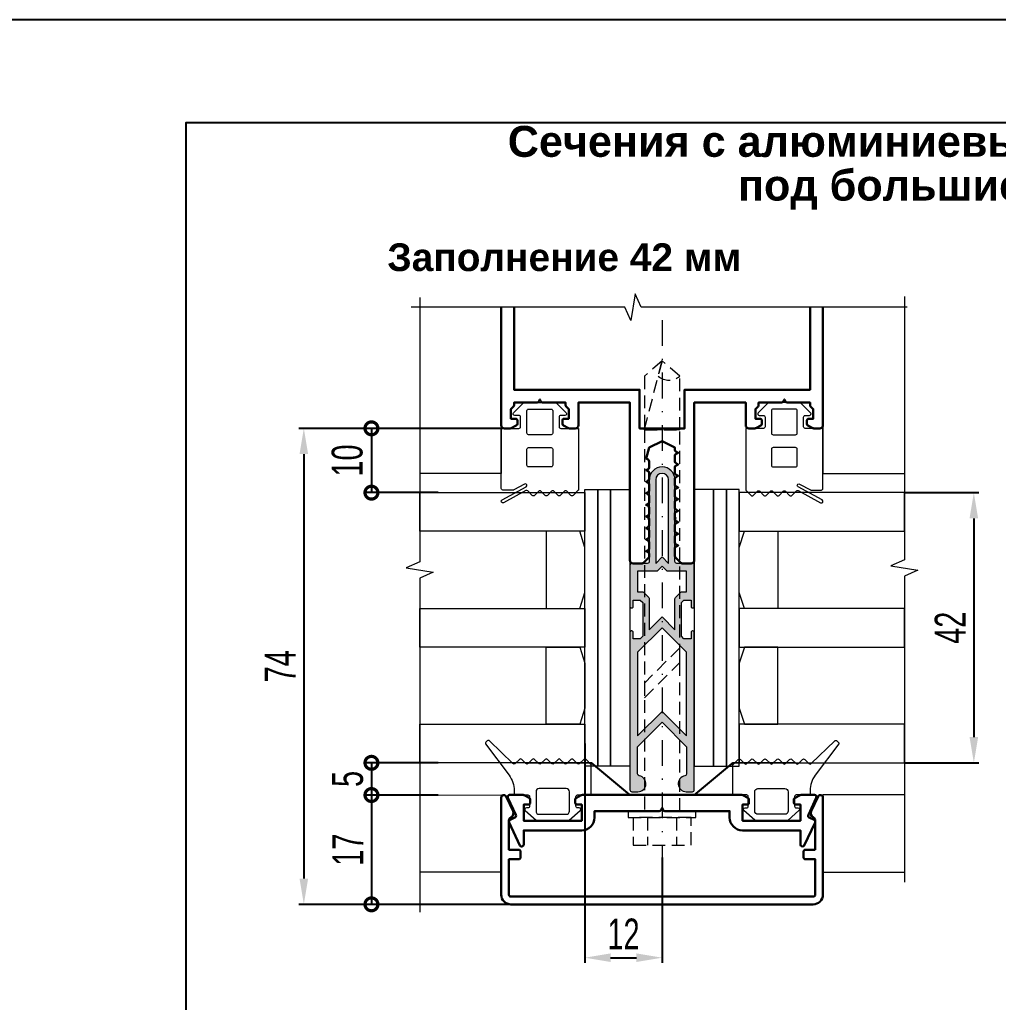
# Model space of a CAD drawing. Extents: x -37 to 8820, y -336 to 478.
# Drawn here: x 2103.8 to 2198.9, y 201.5 to 297 of the extents above; entities that cross this region are included whole.
import ezdxf

# ---------------------------------------------------------------- set-up
doc = ezdxf.new("R2010")
doc.units = 0
doc.header["$LTSCALE"] = 5
doc.linetypes.add('DASHDOT', pattern=[1, 0.5, -0.25, 0, -0.25])
doc.linetypes.add('HIDDEN', pattern=[0.375, 0.25, -0.125])
doc.layers.get('0').update_dxf_attribs({"linetype": 'CONTINUOUS', "lineweight": 30})
doc.layers.get('DEFPOINTS').update_dxf_attribs({"linetype": 'CONTINUOUS'})
for name, color, linetype, lineweight in [('1', 6, 'DASHDOT', 13), ('2', 3, 'HIDDEN', 13), ('Dimentions', 5, 'CONTINUOUS', 15), ('Glass', 5, 'CONTINUOUS', 20), ('Герлен', 7, 'CONTINUOUS', 60), ('Зигзаг', 1, 'CONTINUOUS', 15), ('Конструкции', 252, 'CONTINUOUS', 20), ('Подкладки', 1, 'CONTINUOUS', 20), ('Текстовый', 7, 'CONTINUOUS', 9), ('Уплотнители', 1, 'CONTINUOUS', 20), ('Штриховка', 1, 'CONTINUOUS', 5)]:
    doc.layers.add(name, color=color, linetype=linetype, lineweight=lineweight)
doc.layers.add('Скрытые', color=14, linetype='CONTINUOUS', plot=False)
doc.styles.add('3', font='RUSS.SHX', dxfattribs={"width": 0.7, "height": 3})
doc.styles.add('Каталожный', font='arial.ttf', dxfattribs={"height": 2.5})
doc.dimstyles.new('MX1_6', dxfattribs={"dimtxt": 3, "dimasz": 2.5, "dimexe": 0.5, "dimexo": 0, "dimgap": 0.8, "dimtad": 1, "dimlfac": 1.6, "dimdsep": 46, "dimtxsty": '3', "dimcen": 0, "dimclrd": 256, "dimclre": 256, "dimclrt": 256, "dimaunit": 1, "dimadec": 0, "dimazin": 0, "dimtfac": 1, "dimtmove": 0, "dimatfit": 1, "dimfxl": 1, "dimtvp": 1, "dimtolj": 1, "dimtzin": 0, "dimarcsym": 0})

# ---------------------------------------------------------------- blocks, each defined once
blk = doc.blocks.new('45313-2')
blk.add_lwpolyline([(-12.43, 0, -0.116434), (-12.56, 0.03), (-13.33, 0.42, -0.284079), (-13.5, 0.69), (-13.5, 1.2, -0.414214), (-13.2, 1.5), (-12.5, 1.5), (-12.5, 4), (-21.5, 4), (-21.5, 1.5), (-20.8, 1.5, -0.414214), (-20.5, 1.2), (-20.5, 0.69, -0.284079), (-20.67, 0.42), (-21.44, 0.03, -0.116434), (-21.57, 0), (-23.7, 0, -0.548619), (-23.97, 0.43), (-22.73, 3.1, 0.414214), (-22.87, 3.5), (-23.63, 3.85, -0.414214), (-23.77, 4.25), (-22.1, 7.83, -0.291473), (-21.83, 8), (-21.8, 8, -0.414214), (-21.5, 7.7), (-21.5, 5.5), (-12.5, 5.5, -0.414214), (-10.5, 3.5), (-10.5, 2.5), (-0.44, 2.5, -0.284079), (-0.17, 2.33), (0, 2), (0.17, 2.33, -0.284079), (0.44, 2.5), (10.5, 2.5), (10.5, 3.5, -0.414214), (12.5, 5.5), (21.5, 5.5), (21.5, 7.7, -0.414214), (21.8, 8), (21.83, 8, -0.291473), (22.1, 7.83), (23.77, 4.25, -0.414214), (23.63, 3.85), (22.87, 3.5, 0.414214), (22.73, 3.1), (23.97, 0.43, -0.548619), (23.7, 0), (21.57, 0, -0.116434), (21.44, 0.03), (20.67, 0.42, -0.284079), (20.5, 0.69), (20.5, 1.2, -0.414214), (20.8, 1.5), (21.5, 1.5), (21.5, 4), (12.5, 4), (12.5, 1.5), (13.2, 1.5, -0.414214), (13.5, 1.2), (13.5, 0.69, -0.284079), (13.33, 0.42), (12.56, 0.03, -0.116434), (12.43, 0)], format="xyb", close=True)
blk = doc.blocks.new('*D889')
at = {"layer": 'DEFPOINTS', "color": 0, "linetype": 'Continuous', "transparency": 16777216}
for p in [(2189.77, 251.042), (2189.77, 224.792), (2196.51, 224.792)]:
    blk.add_point(p, dxfattribs=at)
at = {"layer": 'Dimentions', "linetype": 'Continuous', "lineweight": -2, "transparency": 16777216}
for p, q in [((2189.77, 251.042), (2197.01, 251.042)), ((2196.51, 248.542), (2196.51, 227.292)), ((2189.77, 224.792), (2197.01, 224.792))]:
    blk.add_line(p, q, dxfattribs=at)
at = {"layer": 'Dimentions', "linetype": 'Continuous', "transparency": 16777216}
for points in [[(2196.093, 248.542), (2196.926, 248.542), (2196.51, 251.042)], [(2196.093, 227.292), (2196.926, 227.292), (2196.51, 224.792)]]:
    blk.add_solid(points, dxfattribs=at)
at = {"layer": 'Dimentions', "linetype": 'Continuous', "transparency": 16777216, "insert": (2194.21, 237.917), "char_height": 3, "attachment_point": 5, "rotation": 90, "style": '3'}
blk.add_mtext('\\A1;42', dxfattribs=at)
blk = doc.blocks.new('_DotSmall')
at = {"color": 0, "linetype": 'ByBlock', "const_width": 0.5}
blk.add_lwpolyline([(-0.0625, 0, 1), (0.0625, 0, 1)], format="xyb", close=True, dxfattribs=at)
blk = doc.blocks.new('*D890')
at = {"layer": 'DEFPOINTS', "color": 0, "linetype": 'Continuous', "transparency": 16777216}
for p in [(2144.473, 224.792), (2137.989, 221.664), (2144.473, 221.664)]:
    blk.add_point(p, dxfattribs=at)
at = {"layer": 'Dimentions', "linetype": 'Continuous', "lineweight": -2, "transparency": 16777216}
for p, q in [((2144.473, 224.792), (2137.489, 224.792)), ((2137.989, 224.792), (2137.989, 221.664)), ((2144.473, 221.664), (2137.489, 221.664))]:
    blk.add_line(p, q, dxfattribs=at)
at = {"layer": 'Dimentions', "linetype": 'Continuous', "lineweight": -2, "transparency": 16777216, "xscale": 2.5, "yscale": 2.5, "zscale": 2.5}
for p, rotation in [((2137.989, 224.792), 90), ((2137.989, 221.664), 270)]:
    blk.add_blockref('_DotSmall', p, dxfattribs=dict(at, rotation=rotation))
at = {"layer": 'Dimentions', "linetype": 'Continuous', "transparency": 16777216, "insert": (2135.689, 223.228), "char_height": 3, "attachment_point": 5, "rotation": 90, "style": '3'}
blk.add_mtext('\\A1;5', dxfattribs=at)
blk = doc.blocks.new('*D891')
at = {"layer": 'DEFPOINTS', "color": 0, "linetype": 'Continuous', "transparency": 16777216}
for p in [(2144.473, 221.664), (2137.989, 211.042), (2152.475, 211.042)]:
    blk.add_point(p, dxfattribs=at)
at = {"layer": 'Dimentions', "linetype": 'Continuous', "lineweight": -2, "transparency": 16777216}
for p, q in [((2144.473, 221.664), (2137.489, 221.664)), ((2137.989, 221.664), (2137.989, 211.042)), ((2152.475, 211.042), (2137.489, 211.042))]:
    blk.add_line(p, q, dxfattribs=at)
at = {"layer": 'Dimentions', "linetype": 'Continuous', "lineweight": -2, "transparency": 16777216, "xscale": 2.5, "yscale": 2.5, "zscale": 2.5}
for p, rotation in [((2137.989, 221.664), 90), ((2137.989, 211.042), 270)]:
    blk.add_blockref('_DotSmall', p, dxfattribs=dict(at, rotation=rotation))
at = {"layer": 'Dimentions', "linetype": 'Continuous', "transparency": 16777216, "insert": (2135.689, 216.353), "char_height": 3, "attachment_point": 5, "rotation": 90, "style": '3'}
blk.add_mtext('\\A1;17', dxfattribs=at)
blk = doc.blocks.new('*D892')
at = {"layer": 'DEFPOINTS', "color": 0, "linetype": 'Continuous', "transparency": 16777216}
for p in [(2142.68, 257.292), (2137.989, 251.042), (2144.473, 251.042)]:
    blk.add_point(p, dxfattribs=at)
at = {"layer": 'Dimentions', "linetype": 'Continuous', "lineweight": -2, "transparency": 16777216}
for p, q in [((2142.68, 257.292), (2137.489, 257.292)), ((2137.989, 257.292), (2137.989, 251.042)), ((2144.473, 251.042), (2137.489, 251.042))]:
    blk.add_line(p, q, dxfattribs=at)
at = {"layer": 'Dimentions', "linetype": 'Continuous', "lineweight": -2, "transparency": 16777216, "xscale": 2.5, "yscale": 2.5, "zscale": 2.5}
for p, rotation in [((2137.989, 257.292), 90), ((2137.989, 251.042), 270)]:
    blk.add_blockref('_DotSmall', p, dxfattribs=dict(at, rotation=rotation))
at = {"layer": 'Dimentions', "linetype": 'Continuous', "transparency": 16777216, "insert": (2135.646, 254.167), "char_height": 3, "attachment_point": 5, "rotation": 90, "style": '3'}
blk.add_mtext('\\A1;10', dxfattribs=at)
blk = doc.blocks.new('*D893')
at = {"layer": 'DEFPOINTS', "color": 0, "linetype": 'Continuous', "transparency": 16777216}
for p in [(2151.203, 257.292), (2131.419, 211.042), (2144.353, 211.042)]:
    blk.add_point(p, dxfattribs=at)
at = {"layer": 'Dimentions', "linetype": 'Continuous', "lineweight": -2, "transparency": 16777216}
for p, q in [((2151.203, 257.292), (2130.919, 257.292)), ((2131.419, 254.792), (2131.419, 213.542)), ((2144.353, 211.042), (2130.919, 211.042))]:
    blk.add_line(p, q, dxfattribs=at)
at = {"layer": 'Dimentions', "linetype": 'Continuous', "transparency": 16777216}
for points in [[(2131.002, 254.792), (2131.835, 254.792), (2131.419, 257.292)], [(2131.002, 213.542), (2131.835, 213.542), (2131.419, 211.042)]]:
    blk.add_solid(points, dxfattribs=at)
at = {"layer": 'Dimentions', "linetype": 'Continuous', "transparency": 16777216, "insert": (2129.119, 234.167), "char_height": 3, "attachment_point": 5, "rotation": 90, "style": '3'}
blk.add_mtext('\\A1;74', dxfattribs=at)
blk = doc.blocks.new('*D858')
at = {"layer": 'DEFPOINTS', "color": 0, "linetype": 'Continuous', "transparency": 16777216}
for p in [(2158.725, 226.667), (2166.225, 215.591), (2166.225, 205.86)]:
    blk.add_point(p, dxfattribs=at)
at = {"layer": 'Dimentions', "linetype": 'Continuous', "lineweight": -2, "transparency": 16777216}
for p, q in [((2158.725, 226.667), (2158.725, 205.36)), ((2166.225, 215.591), (2166.225, 205.36)), ((2161.225, 205.86), (2163.725, 205.86))]:
    blk.add_line(p, q, dxfattribs=at)
at = {"layer": 'Dimentions', "linetype": 'Continuous', "transparency": 16777216}
for points in [[(2161.225, 206.277), (2161.225, 205.444), (2158.725, 205.86)], [(2163.725, 206.277), (2163.725, 205.444), (2166.225, 205.86)]]:
    blk.add_solid(points, dxfattribs=at)
at = {"layer": 'Dimentions', "linetype": 'Continuous', "transparency": 16777216, "insert": (2162.475, 208.16), "char_height": 3, "attachment_point": 5, "style": '3'}
blk.add_mtext('\\A1;12', dxfattribs=at)

msp = doc.modelspace()

# ---------------------------------------------------------------- hatches: boundary and pattern name
at = {"layer": 'Штриховка'}
h = msp.add_hatch(color=256, dxfattribs=at)
edge = h.paths.add_edge_path(flags=16)
edge.add_line((2166.2248, 244.7918), (2166.8498, 244.1668))
edge.add_line((2166.8498, 244.1668), (2166.8498, 252.2918))
edge.add_arc((2166.2248, 252.2918), 0.625, 0, 180)
edge.add_line((2165.5998, 252.2918), (2165.5998, 244.1668))
edge.add_line((2165.5998, 244.1668), (2166.2248, 244.7918))
edge = h.paths.add_edge_path(flags=16)
edge.add_line((2163.8498, 243.4168), (2163.8498, 241.4168))
edge.add_line((2163.8498, 241.4168), (2164.274, 241.4168))
edge.add_arc((2164.274, 241.2293), 0.1875, 45, 90, ccw=False)
edge.add_line((2164.4066, 241.3619), (2164.9199, 240.8485))
edge.add_arc((2164.7873, 240.7159), 0.1875, 0, 45, ccw=False)
edge.add_line((2164.9748, 240.7159), (2164.9748, 237.7256))
edge.add_line((2164.9748, 237.7256), (2166.2248, 238.9756))
edge.add_line((2166.2248, 238.9756), (2167.4748, 237.7256))
edge.add_line((2167.4748, 237.7256), (2167.4748, 240.7159))
edge.add_arc((2167.6623, 240.7159), 0.1875, 135, 180, ccw=False)
edge.add_line((2167.5297, 240.8485), (2168.0431, 241.3619))
edge.add_arc((2168.1757, 241.2293), 0.1875, 90, 135, ccw=False)
edge.add_line((2168.1757, 241.4168), (2168.5998, 241.4168))
edge.add_line((2168.5998, 241.4168), (2168.5998, 243.4168))
edge.add_line((2168.5998, 243.4168), (2166.7159, 243.4168))
edge.add_line((2166.7159, 243.4168), (2166.2248, 243.9079))
edge.add_line((2166.2248, 243.9079), (2165.7337, 243.4168))
edge.add_line((2165.7337, 243.4168), (2163.8498, 243.4168))
edge = h.paths.add_edge_path()
edge.add_arc((2163.2248, 239.9793), 0.125, 180, 270)
edge.add_line((2163.2248, 239.8543), (2163.2873, 239.8543))
edge.add_arc((2163.2873, 239.9793), 0.125, 270, 360)
edge.add_line((2163.4123, 239.9793), (2163.4123, 240.6043))
edge.add_line((2163.4123, 240.6043), (2164.1035, 240.6043))
edge.add_line((2164.1035, 240.6043), (2164.3498, 240.358))
edge.add_line((2164.3498, 240.358), (2164.3498, 237.1006))
edge.add_line((2164.3498, 237.1006), (2164.1035, 236.8543))
edge.add_line((2164.1035, 236.8543), (2163.4123, 236.8543))
edge.add_line((2163.4123, 236.8543), (2163.4123, 237.4793))
edge.add_arc((2163.2873, 237.4793), 0.125, 0, 90)
edge.add_line((2163.2873, 237.6043), (2163.2248, 237.6043))
edge.add_arc((2163.2248, 237.4793), 0.125, 90, 180)
edge.add_line((2163.0998, 237.4793), (2163.0998, 222.1668))
edge.add_arc((2163.2873, 222.1668), 0.1875, 180, 270)
edge.add_line((2163.2873, 221.9793), (2163.8811, 221.9793))
edge.add_arc((2163.8811, 222.7605), 0.7812, 270, 440.718201)
edge.add_arc((2164.0373, 223.7166), 0.1875, 180, 260.718201, ccw=False)
edge.add_line((2163.8498, 223.7166), (2163.8498, 226.3543))
edge.add_line((2163.8498, 226.3543), (2166.2248, 228.7293))
edge.add_line((2166.2248, 228.7293), (2168.5998, 226.3543))
edge.add_line((2168.5998, 226.3543), (2168.5998, 223.7166))
edge.add_arc((2168.4123, 223.7166), 0.1875, 279.281799, 360, ccw=False)
edge.add_arc((2168.5686, 222.7605), 0.7812, 99.281799, 270)
edge.add_line((2168.5686, 221.9793), (2169.1623, 221.9793))
edge.add_arc((2169.1623, 222.1668), 0.1875, 270, 360)
edge.add_line((2169.3498, 222.1668), (2169.3498, 237.4793))
edge.add_arc((2169.2248, 237.4793), 0.125, 0, 90)
edge.add_line((2169.2248, 237.6043), (2169.1623, 237.6043))
edge.add_arc((2169.1623, 237.4793), 0.125, 90, 180)
edge.add_line((2169.0373, 237.4793), (2169.0373, 236.8543))
edge.add_line((2169.0373, 236.8543), (2168.3462, 236.8543))
edge.add_line((2168.3462, 236.8543), (2168.0998, 237.1006))
edge.add_line((2168.0998, 237.1006), (2168.0998, 240.358))
edge.add_line((2168.0998, 240.358), (2168.3462, 240.6043))
edge.add_line((2168.3462, 240.6043), (2169.0373, 240.6043))
edge.add_line((2169.0373, 240.6043), (2169.0373, 239.9793))
edge.add_arc((2169.1623, 239.9793), 0.125, 180, 270)
edge.add_line((2169.1623, 239.8543), (2169.2248, 239.8543))
edge.add_arc((2169.2248, 239.9793), 0.125, 270, 360)
edge.add_line((2169.3498, 239.9793), (2169.3498, 243.9793))
edge.add_arc((2169.1623, 243.9793), 0.1875, 0, 90)
edge.add_line((2169.1623, 244.1668), (2167.6623, 244.1668))
edge.add_arc((2167.6623, 244.3543), 0.1875, 180, 270, ccw=False)
edge.add_line((2167.4748, 244.3543), (2167.4748, 248.4168))
edge.add_arc((2167.4748, 248.5418), 0.125, 270, 450)
edge.add_line((2167.4748, 248.6668), (2167.4748, 252.2918))
edge.add_arc((2166.2248, 252.2918), 1.25, 0, 180)
edge.add_line((2164.9748, 252.2918), (2164.9748, 248.6668))
edge.add_arc((2164.9748, 248.5418), 0.125, 90, 270)
edge.add_line((2164.9748, 248.4168), (2164.9748, 244.3543))
edge.add_arc((2164.7873, 244.3543), 0.1875, -90, 0, ccw=False)
edge.add_line((2164.7873, 244.1668), (2163.2873, 244.1668))
edge.add_arc((2163.2873, 243.9793), 0.1875, 90, 180)
edge.add_line((2163.0998, 243.9793), (2163.0998, 239.9793))
h.paths.add_polyline_path([(2163.8498, 227.4149), (2166.2248, 229.7899), (2168.5998, 227.4149), (2168.5998, 235.5399), (2166.2248, 237.9149), (2163.8498, 235.5399)], flags=16)

# ---------------------------------------------------------------- linework, layer by layer
msp.add_lwpolyline([(2150.5998, 269.0556), (2150.5998, 257.6043, 0.4142136), (2150.9123, 257.2918), (2151.4931, 257.2918, 0.1164338), (2151.5769, 257.3116), (2152.0587, 257.5525, 0.284079), (2152.1623, 257.7202), (2152.1623, 258.0418, 0.4142136), (2151.9748, 258.2293), (2151.5373, 258.2293), (2151.5373, 259.1668), (2151.7949, 259.4244, 0.1989124), (2151.8498, 259.5569), (2151.8498, 259.7918), (2154.0777, 259.7918, 0.284079), (2154.2454, 259.8954), (2154.3498, 260.1043), (2154.4543, 259.8954, 0.284079), (2154.622, 259.7918), (2156.8498, 259.7918), (2156.8498, 259.5569, 0.1989124), (2156.9047, 259.4244), (2157.1623, 259.1668), (2157.1623, 258.2293), (2156.7248, 258.2293, 0.4142136), (2156.5373, 258.0418), (2156.5373, 257.7202, 0.284079), (2156.641, 257.5525), (2157.1227, 257.3116, 0.1164338), (2157.2066, 257.2918), (2157.7873, 257.2918, 0.4142136), (2158.0998, 257.6043), (2158.0998, 259.7918), (2163.0998, 259.7918), (2163.0998, 244.4793, 0.4142136), (2163.4123, 244.1668), (2164.2722, 244.1668, 0.1989124), (2164.4047, 244.2217), (2164.9199, 244.7369, 0.1989124), (2164.9748, 244.8694), (2164.9748, 245.0821, 0.284079), (2164.8712, 245.2498), (2164.6623, 245.3543), (2164.8712, 245.4587, 0.284079), (2164.9748, 245.6264), (2164.9748, 246.2071, 0.284079), (2164.8712, 246.3748), (2164.6623, 246.4793), (2164.8712, 246.5837, 0.284079), (2164.9748, 246.7514), (2164.9748, 247.3321, 0.284079), (2164.8712, 247.4998), (2164.6623, 247.6043), (2164.8712, 247.7087, 0.284079), (2164.9748, 247.8764), (2164.9748, 248.4571, 0.284079), (2164.8712, 248.6248), (2164.6623, 248.7293), (2164.8712, 248.8337, 0.284079), (2164.9748, 249.0014), (2164.9748, 249.5821, 0.284079), (2164.8712, 249.7498), (2164.6623, 249.8543), (2164.8712, 249.9587, 0.284079), (2164.9748, 250.1264), (2164.9748, 250.7071, 0.284079), (2164.8712, 250.8748), (2164.6623, 250.9793), (2164.8712, 251.0837, 0.284079), (2164.9748, 251.2514), (2164.9748, 251.8321, 0.284079), (2164.8712, 251.9998), (2164.6623, 252.1043), (2164.8712, 252.2087, 0.284079), (2164.9748, 252.3764), (2164.9748, 252.9571, 0.284079), (2164.8712, 253.1248), (2164.6623, 253.2293), (2164.8712, 253.3337, 0.284079), (2164.9748, 253.5014), (2164.9748, 254.0821, 0.284079), (2164.8712, 254.2498), (2164.6623, 254.3543), (2164.9748, 255.4168), (2166.2248, 256.0418), (2167.4748, 255.4168), (2167.4748, 255.1889, 0.284079), (2167.5785, 255.0212), (2167.7873, 254.9168), (2167.5785, 254.8123, 0.284079), (2167.4748, 254.6446), (2167.4748, 254.0639, 0.284079), (2167.5785, 253.8962), (2167.7873, 253.7918), (2167.5785, 253.6873, 0.284079), (2167.4748, 253.5196), (2167.4748, 252.9389, 0.284079), (2167.5785, 252.7712), (2167.7873, 252.6668), (2167.5785, 252.5623, 0.284079), (2167.4748, 252.3946), (2167.4748, 251.8139, 0.284079), (2167.5785, 251.6462), (2167.7873, 251.5418), (2167.5785, 251.4373, 0.284079), (2167.4748, 251.2696), (2167.4748, 250.6889, 0.284079), (2167.5785, 250.5212), (2167.7873, 250.4168), (2167.5785, 250.3123, 0.284079), (2167.4748, 250.1446), (2167.4748, 249.5639, 0.284079), (2167.5785, 249.3962), (2167.7873, 249.2918), (2167.5785, 249.1873, 0.284079), (2167.4748, 249.0196), (2167.4748, 248.4389, 0.284079), (2167.5785, 248.2712), (2167.7873, 248.1668), (2167.5785, 248.0623, 0.284079), (2167.4748, 247.8946), (2167.4748, 247.3139, 0.284079), (2167.5785, 247.1462), (2167.7873, 247.0418), (2167.5785, 246.9373, 0.284079), (2167.4748, 246.7696), (2167.4748, 246.1889, 0.284079), (2167.5785, 246.0212), (2167.7873, 245.9168), (2167.5785, 245.8123, 0.284079), (2167.4748, 245.6446), (2167.4748, 244.8694, 0.1989124), (2167.5297, 244.7369), (2168.0449, 244.2217, 0.1989124), (2168.1775, 244.1668), (2169.0373, 244.1668, 0.4142136), (2169.3498, 244.4793), (2169.3498, 259.7918), (2174.3498, 259.7918), (2174.3498, 257.6043, 0.4142136), (2174.6623, 257.2918), (2175.2431, 257.2918, 0.1164338), (2175.3269, 257.3116), (2175.8087, 257.5525, 0.284079), (2175.9123, 257.7202), (2175.9123, 258.0418, 0.4142136), (2175.7248, 258.2293), (2175.2873, 258.2293), (2175.2873, 259.1668), (2175.5449, 259.4244, 0.1989124), (2175.5998, 259.5569), (2175.5998, 259.7918), (2177.8277, 259.7918, 0.284079), (2177.9954, 259.8954), (2178.0998, 260.1043), (2178.2043, 259.8954, 0.284079), (2178.372, 259.7918), (2180.5998, 259.7918), (2180.5998, 259.5569, 0.1989124), (2180.6547, 259.4244), (2180.9123, 259.1668), (2180.9123, 258.2293), (2180.4748, 258.2293, 0.4142136), (2180.2873, 258.0418), (2180.2873, 257.7202, 0.284079), (2180.391, 257.5525), (2180.8727, 257.3116, 0.1164338), (2180.9566, 257.2918), (2181.5373, 257.2918, 0.4142136), (2181.8498, 257.6043), (2181.8498, 269.0556)], format="xyb")
msp.add_lwpolyline([(2151.8498, 269.0556), (2151.8498, 261.0418), (2164.0373, 261.0418), (2164.0373, 257.2918), (2168.4123, 257.2918), (2168.4123, 261.0418), (2180.5998, 261.0418), (2180.5998, 269.0556)])
msp.add_lwpolyline([(2181.0998, 216.3543), (2181.0998, 219.1801, 0.2797393), (2180.8979, 219.5127, -0.4015594), (2180.7033, 220.0858), (2181.3733, 221.5224, -0.8025849), (2181.8498, 221.4168), (2181.8498, 211.9793, -0.4142136), (2180.9123, 211.0418), (2151.5373, 211.0418, -0.4142136), (2150.5998, 211.9793), (2150.5998, 221.4168, -0.8025849), (2151.0764, 221.5224), (2151.7463, 220.0858, -0.4015594), (2151.5518, 219.5127, 0.2797393), (2151.3498, 219.1801), (2151.3498, 216.3543), (2152.2873, 216.3543, -0.4142136), (2152.4748, 216.1668), (2152.4748, 215.6043, -0.4142136), (2152.2873, 215.4168), (2151.3498, 215.4168), (2151.3498, 211.9793, 0.4142136), (2151.5373, 211.7918), (2180.9123, 211.7918, 0.4142136), (2181.0998, 211.9793), (2181.0998, 215.4168), (2180.1623, 215.4168, -0.4142136), (2179.9748, 215.6043), (2179.9748, 216.1668, -0.4142136), (2180.1623, 216.3543)], format="xyb", close=True)
at = {"layer": '1'}
msp.add_line((2166.2248, 267.8056), (2166.2248, 211.0418), dxfattribs=at)
at = {"layer": '2'}
for p, q in [((2164.8186, 219.4793), (2164.8186, 216.7918)), ((2167.6311, 219.4793), (2167.6311, 216.7918))]:
    msp.add_line(p, q, dxfattribs=at)
msp.add_lwpolyline([(2167.9397, 257.1381), (2167.9397, 262.3631), (2166.2229, 263.856), (2164.5061, 262.3631), (2164.5061, 257.1381), (2167.9397, 257.1381)], dxfattribs=at)
msp.add_lwpolyline([(2164.5061, 257.1381), (2166.2229, 263.856), (2165.8414, 262.3631, 0.3633079), (2167.9397, 262.3631)], format="xyb", dxfattribs=at)
for points in [[(2167.9436, 220.1043), (2167.9397, 257.1381), (2166.2248, 257.1381), (2164.5061, 257.1381), (2164.5061, 220.1043)], [(2164.5061, 231.1117), (2167.9436, 234.5492), (2167.9436, 235.9815), (2164.5061, 232.544)], [(2169.5061, 219.4793), (2169.5061, 220.1043), (2162.9436, 220.1043), (2162.9436, 219.4793)], [(2169.0373, 219.4793), (2163.4123, 219.4793), (2163.4123, 216.7918), (2169.0373, 216.7918)]]:
    msp.add_lwpolyline(points, close=True, dxfattribs=at)
at = {"layer": 'Glass'}
for points in [[(2142.6797, 251.0418), (2158.7248, 251.0418), (2158.7248, 247.2918), (2142.6797, 247.2918)], [(2189.7699, 251.0418), (2173.7248, 251.0418), (2173.7248, 247.2918), (2189.7699, 247.2918)], [(2158.2224, 247.2918), (2154.9748, 247.2918), (2154.9748, 239.7918), (2158.2224, 239.7918), (2158.7248, 241.3543), (2158.7248, 245.7293)], [(2174.2272, 247.2918), (2177.4748, 247.2918), (2177.4748, 239.7918), (2174.2272, 239.7918), (2173.7248, 241.3543), (2173.7248, 245.7293)], [(2142.6797, 239.7918), (2158.7248, 239.7918), (2158.7248, 236.0418), (2142.6797, 236.0418)], [(2189.7699, 239.7918), (2173.7248, 239.7918), (2173.7248, 236.0418), (2189.7699, 236.0418)], [(2158.2224, 228.5418), (2154.9748, 228.5418), (2154.9748, 236.0418), (2158.2224, 236.0418), (2158.7248, 234.4793), (2158.7248, 230.1043)], [(2174.2272, 228.5418), (2177.4748, 228.5418), (2177.4748, 236.0418), (2174.2272, 236.0418), (2173.7248, 234.4793), (2173.7248, 230.1043)], [(2142.6797, 228.5418), (2158.7248, 228.5418), (2158.7248, 224.7918), (2142.6797, 224.7918)], [(2189.7699, 228.5418), (2173.7248, 228.5418), (2173.7248, 224.7918), (2189.7699, 224.7918)]]:
    msp.add_lwpolyline(points, close=True, dxfattribs=at)
at = {"layer": 'Герлен', "ltscale": 2, "const_width": 0.1875}
msp.add_lwpolyline([(2179.1623, 224.7918), (2173.0998, 224.7918), (2169.3498, 221.6668), (2163.0998, 221.6668), (2159.3498, 224.7918), (2153.2873, 224.7918)], dxfattribs=at)
at = {"layer": 'Зигзаг'}
for points in [[(2190.0382, 269.0556), (2164.2004, 269.0556), (2163.6195, 270.3735), (2163.1839, 267.7608), (2162.6014, 269.0556), (2141.8458, 269.0556)], [(2142.6797, 270.0119), (2142.6797, 244.3203), (2141.3618, 243.7395), (2143.9745, 243.3038), (2142.6797, 242.7213), (2142.6797, 210.2925)], [(2189.7699, 270.1153), (2189.7699, 244.5274), (2188.452, 243.9465), (2191.0647, 243.5109), (2189.7699, 242.9284), (2189.7699, 213.2082)]]:
    msp.add_lwpolyline(points, dxfattribs=at)
at = {"layer": 'Конструкции'}
for points in [[(2150.5998, 269.0556), (2150.5998, 252.9168), (2142.6797, 252.9168)], [(2181.8498, 269.0556), (2181.8498, 252.9168), (2189.7699, 252.9168)], [(2142.6797, 221.663), (2150.5998, 221.6668), (2150.5998, 214.1668), (2142.6797, 214.163)], [(2189.7699, 221.6668), (2181.8498, 221.6668), (2181.8498, 214.1668), (2189.7699, 214.1668)]]:
    msp.add_lwpolyline(points, dxfattribs=at)
at = {"layer": 'Подкладки'}
for points in [[(2158.7248, 251.3543), (2159.9748, 251.3543), (2159.9748, 224.4793), (2158.7248, 224.4793)], [(2159.9748, 251.3543), (2161.2248, 251.3543), (2161.2248, 224.4793), (2159.9748, 224.4793)], [(2161.2248, 251.3543), (2163.0998, 251.3543), (2163.0998, 224.4793), (2161.2248, 224.4793)], [(2171.2248, 251.3543), (2169.3498, 251.3543), (2169.3498, 224.4793), (2171.2248, 224.4793)], [(2172.4748, 251.3543), (2171.2248, 251.3543), (2171.2248, 224.4793), (2172.4748, 224.4793)], [(2173.7248, 251.3543), (2172.4748, 251.3543), (2172.4748, 224.4793), (2173.7248, 224.4793)]]:
    msp.add_lwpolyline(points, close=True, dxfattribs=at)
at = {"layer": 'Скрытые', "linetype": 'Continuous'}
for points in [[(2100, 297), (2310, 297), (2310, 0), (2100, 0)], [(2120, 10), (2120, 287), (2285, 287), (2285, 10)]]:
    msp.add_lwpolyline(points, close=True, dxfattribs=at)
at = {"layer": 'Уплотнители'}
for points in [[(2152.8691, 251.8776), (2151.824, 251.3107, -0.1249127), (2151.7495, 251.2918), (2150.7561, 251.2918, -0.4142136), (2150.5998, 251.448), (2150.5998, 257.2918), (2152.3186, 257.2918, 0.4142136), (2152.4748, 257.448), (2152.4748, 258.3855, 0.4142136), (2152.3186, 258.5418), (2151.9123, 258.5418, -0.6685867), (2151.802, 258.8086), (2152.7416, 259.7461, -0.1986192), (2152.8519, 259.7918), (2155.8477, 259.7918, -0.1986192), (2155.9581, 259.7461), (2156.8977, 258.8086, -0.6685867), (2156.7873, 258.5418), (2156.3811, 258.5418, 0.4142136), (2156.2248, 258.3855), (2156.2248, 257.448, 0.4142136), (2156.3811, 257.2918), (2158.0998, 257.2918), (2158.0998, 251.3565, -0.1989124), (2158.0541, 251.246), (2157.5853, 250.7773, -0.4142136), (2157.3643, 250.7773), (2156.9603, 251.1813, 0.4142136), (2156.7393, 251.1813), (2156.3353, 250.7773, -0.4142136), (2156.1143, 250.7773), (2155.7103, 251.1813, 0.4142136), (2155.4893, 251.1813), (2155.0853, 250.7773, -0.4142136), (2154.8643, 250.7773), (2154.4603, 251.1813, 0.4142136), (2154.2393, 251.1813), (2153.8353, 250.7773, -0.4142136), (2153.6143, 250.7773), (2153.1823, 251.2093, 0.3320761), (2152.9973, 251.2362), (2150.8306, 250.0607, -1), (2150.6816, 250.3354), (2153.0181, 251.603, 1)], [(2179.5806, 251.8776), (2180.6256, 251.3107, 0.1249127), (2180.7001, 251.2918), (2181.6936, 251.2918, 0.4142136), (2181.8498, 251.448), (2181.8498, 257.2918), (2180.1311, 257.2918, -0.4142136), (2179.9748, 257.448), (2179.9748, 258.3855, -0.4142136), (2180.1311, 258.5418), (2180.5373, 258.5418, 0.6685867), (2180.6477, 258.8086), (2179.7081, 259.7461, 0.1986192), (2179.5977, 259.7918), (2176.6019, 259.7918, 0.1986192), (2176.4916, 259.7461), (2175.552, 258.8086, 0.6685867), (2175.6623, 258.5418), (2176.0686, 258.5418, -0.4142136), (2176.2248, 258.3855), (2176.2248, 257.448, -0.4142136), (2176.0686, 257.2918), (2174.3498, 257.2918), (2174.3498, 251.3565, 0.1989124), (2174.3956, 251.246), (2174.8643, 250.7773, 0.4142136), (2175.0853, 250.7773), (2175.4893, 251.1813, -0.4142136), (2175.7103, 251.1813), (2176.1143, 250.7773, 0.4142136), (2176.3353, 250.7773), (2176.7393, 251.1813, -0.4142136), (2176.9603, 251.1813), (2177.3643, 250.7773, 0.4142136), (2177.5853, 250.7773), (2177.9893, 251.1813, -0.4142136), (2178.2103, 251.1813), (2178.6143, 250.7773, 0.4142136), (2178.8353, 250.7773), (2179.2674, 251.2093, -0.3320761), (2179.4524, 251.2362), (2181.6191, 250.0607, 1), (2181.7681, 250.3354), (2179.4316, 251.603, -1)], [(2153.2561, 259.1668), (2155.4436, 259.1668, -0.4142136), (2155.5998, 259.0105), (2155.5998, 256.823, -0.4142136), (2155.4436, 256.6668), (2153.2561, 256.6668, -0.4142136), (2153.0998, 256.823), (2153.0998, 259.0105, -0.4142136)], [(2179.1936, 259.1668), (2177.0061, 259.1668, 0.4142136), (2176.8498, 259.0105), (2176.8498, 256.823, 0.4142136), (2177.0061, 256.6668), (2179.1936, 256.6668, 0.4142136), (2179.3498, 256.823), (2179.3498, 259.0105, 0.4142136)], [(2153.2561, 255.4168), (2155.4436, 255.4168, -0.4142136), (2155.5998, 255.2605), (2155.5998, 253.698, -0.4142136), (2155.4436, 253.5418), (2153.2561, 253.5418, -0.4142136), (2153.0998, 253.698), (2153.0998, 255.2605, -0.4142136)], [(2179.1936, 255.4168), (2177.0061, 255.4168, 0.4142136), (2176.8498, 255.2605), (2176.8498, 253.698, 0.4142136), (2177.0061, 253.5418), (2179.1936, 253.5418, 0.4142136), (2179.3498, 253.698), (2179.3498, 255.2605, 0.4142136)], [(2163.0998, 239.9793, 0.4142136), (2163.2248, 239.8543), (2163.2873, 239.8543, 0.4142136), (2163.4123, 239.9793), (2163.4123, 240.6043), (2164.1035, 240.6043), (2164.3498, 240.358), (2164.3498, 237.1006), (2164.1035, 236.8543), (2163.4123, 236.8543), (2163.4123, 237.4793, 0.4142136), (2163.2873, 237.6043), (2163.2248, 237.6043, 0.4142136), (2163.0998, 237.4793), (2163.0998, 222.1668, 0.4142136), (2163.2873, 221.9793), (2163.8811, 221.9793, 0.9221128), (2164.0071, 223.5315, -0.3675232), (2163.8498, 223.7166), (2163.8498, 226.3543), (2166.2248, 228.7293), (2168.5998, 226.3543), (2168.5998, 223.7166, -0.3675232), (2168.4426, 223.5315, 0.9221128), (2168.5686, 221.9793), (2169.1623, 221.9793, 0.4142136), (2169.3498, 222.1668), (2169.3498, 237.4793, 0.4142136), (2169.2248, 237.6043), (2169.1623, 237.6043, 0.4142136), (2169.0373, 237.4793), (2169.0373, 236.8543), (2168.3462, 236.8543), (2168.0998, 237.1006), (2168.0998, 240.358), (2168.3462, 240.6043), (2169.0373, 240.6043), (2169.0373, 239.9793, 0.4142136), (2169.1623, 239.8543), (2169.2248, 239.8543, 0.4142136), (2169.3498, 239.9793), (2169.3498, 243.9793, 0.4142136), (2169.1623, 244.1668), (2167.6623, 244.1668, -0.4142136), (2167.4748, 244.3543), (2167.4748, 248.4168, 1), (2167.4748, 248.6668), (2167.4748, 252.2918, 1), (2164.9748, 252.2918), (2164.9748, 248.6668, 1), (2164.9748, 248.4168), (2164.9748, 244.3543, -0.4142136), (2164.7873, 244.1668), (2163.2873, 244.1668, 0.4142136), (2163.0998, 243.9793)], [(2166.2248, 244.7918), (2166.8498, 244.1668), (2166.8498, 252.2918, 1), (2165.5998, 252.2918), (2165.5998, 244.1668), (2166.2248, 244.7918)], [(2163.8498, 243.4168), (2163.8498, 241.4168), (2164.274, 241.4168, -0.1989124), (2164.4066, 241.3619), (2164.9199, 240.8485, -0.1989124), (2164.9748, 240.7159), (2164.9748, 237.7256), (2166.2248, 238.9756), (2167.4748, 237.7256), (2167.4748, 240.7159, -0.1989124), (2167.5297, 240.8485), (2168.0431, 241.3619, -0.1989124), (2168.1757, 241.4168), (2168.5998, 241.4168), (2168.5998, 243.4168), (2166.7159, 243.4168), (2166.2248, 243.9079), (2165.7337, 243.4168)], [(2158.0061, 220.4168, -0.4142136), (2157.8498, 220.573), (2157.8498, 221.5105, -0.4142136), (2158.0061, 221.6668), (2159.3498, 221.6668), (2159.3498, 224.5547, 0.1989124), (2159.3132, 224.6431), (2158.8353, 225.121, 0.4142136), (2158.6143, 225.121), (2158.2103, 224.717, -0.4142136), (2157.9893, 224.717), (2157.5853, 225.121, 0.4142136), (2157.3643, 225.121), (2156.9603, 224.717, -0.4142136), (2156.7393, 224.717), (2156.3353, 225.121, 0.4142136), (2156.1143, 225.121), (2155.7103, 224.717, -0.4142136), (2155.4893, 224.717), (2155.0853, 225.121, 0.4142136), (2154.8643, 225.121), (2154.4603, 224.717, -0.4142136), (2154.2393, 224.717), (2153.8353, 225.121, 0.4142136), (2153.6143, 225.121), (2153.2103, 224.717, -0.4142136), (2152.9893, 224.717), (2152.5853, 225.121, 0.4142136), (2152.3643, 225.121), (2151.9603, 224.717, -0.4142136), (2151.7393, 224.717), (2149.4603, 226.9313, 0.4142136), (2149.2393, 226.9313), (2149.108, 226.8, 0.2925382), (2149.0719, 226.6355), (2151.3527, 223.5823, -0.1617878), (2151.8498, 222.0861), (2151.8498, 221.6668), (2153.1936, 221.6668, -0.4142136), (2153.3498, 221.5105), (2153.3498, 220.573, -0.4142136), (2153.1936, 220.4168), (2153.0373, 220.4168, 0.6685867), (2152.927, 220.1499), (2153.9916, 219.2124, 0.1986192), (2154.1019, 219.1668), (2157.0977, 219.1668, 0.1986192), (2157.2081, 219.2124), (2158.2727, 220.1499, 0.6685867), (2158.1623, 220.4168)], [(2174.4436, 220.4168, 0.4142136), (2174.5998, 220.573), (2174.5998, 221.5105, 0.4142136), (2174.4436, 221.6668), (2173.0998, 221.6668), (2173.0998, 224.5547, -0.1989124), (2173.1364, 224.6431), (2173.6143, 225.121, -0.4142136), (2173.8353, 225.121), (2174.2393, 224.717, 0.4142136), (2174.4603, 224.717), (2174.8643, 225.121, -0.4142136), (2175.0853, 225.121), (2175.4893, 224.717, 0.4142136), (2175.7103, 224.717), (2176.1143, 225.121, -0.4142136), (2176.3353, 225.121), (2176.7393, 224.717, 0.4142136), (2176.9603, 224.717), (2177.3643, 225.121, -0.4142136), (2177.5853, 225.121), (2177.9893, 224.717, 0.4142136), (2178.2103, 224.717), (2178.6143, 225.121, -0.4142136), (2178.8353, 225.121), (2179.2393, 224.717, 0.4142136), (2179.4603, 224.717), (2179.8643, 225.121, -0.4142136), (2180.0853, 225.121), (2180.4893, 224.717, 0.4142136), (2180.7103, 224.717), (2182.9893, 226.9313, -0.4142136), (2183.2103, 226.9313), (2183.3416, 226.8, -0.2925382), (2183.3778, 226.6355), (2181.097, 223.5823, 0.1617878), (2180.5998, 222.0861), (2180.5998, 221.6668), (2179.2561, 221.6668, 0.4142136), (2179.0998, 221.5105), (2179.0998, 220.573, 0.4142136), (2179.2561, 220.4168), (2179.4123, 220.4168, -0.6685867), (2179.5227, 220.1499), (2178.4581, 219.2124, -0.1986192), (2178.3477, 219.1668), (2175.3519, 219.1668, -0.1986192), (2175.2416, 219.2124), (2174.177, 220.1499, -0.6685867), (2174.2873, 220.4168)], [(2154.2873, 219.7918), (2156.9123, 219.7918, 0.4142136), (2157.2248, 220.1043), (2157.2248, 221.9793, 0.4142136), (2156.9123, 222.2918), (2154.2873, 222.2918, 0.4142136), (2153.9748, 221.9793), (2153.9748, 220.1043, 0.4142136)], [(2178.1623, 219.7918), (2175.5373, 219.7918, -0.4142136), (2175.2248, 220.1043), (2175.2248, 221.9793, -0.4142136), (2175.5373, 222.2918), (2178.1623, 222.2918, -0.4142136), (2178.4748, 221.9793), (2178.4748, 220.1043, -0.4142136)]]:
    msp.add_lwpolyline(points, format="xyb", close=True, dxfattribs=at)
msp.add_lwpolyline([(2163.8498, 227.4149), (2166.2248, 229.7899), (2168.5998, 227.4149), (2168.5998, 235.5399), (2166.2248, 237.9149), (2163.8498, 235.5399)], close=True, dxfattribs=at)

# ---------------------------------------------------------------- block references
at = {"xscale": -0.625, "yscale": 0.625, "zscale": 0.625, "rotation": 180}
msp.add_blockref('45313-2', (2166.2248, 221.6668), dxfattribs=at)

# ---------------------------------------------------------------- texts
at = {"layer": 'Текстовый', "linetype": 'Continuous', "insert": (2202.5, 282.612), "char_height": 3, "width": 165, "attachment_point": 5, "line_spacing_factor": 0.85, "style": 'Каталожный'}
msp.add_mtext('{\\fArial|b1|i0|c204|p34;Сечения с алюминиевыми подкладками КПС 846\\Pпод большие стеклопакеты}', dxfattribs=at)
at = {"layer": 'Текстовый', "linetype": 'Continuous', "insert": (2135.3909, 275.2693), "char_height": 2.7, "width": 42.664921, "attachment_point": 1, "style": 'Каталожный'}
msp.add_mtext('\\pxqc;{\\fArial|b1|i0|c204|p34;Заполнение 42 мм}', dxfattribs=at)

# ---------------------------------------------------------------- dimensions: what is measured, and where the dimension line sits
at = {"layer": 'Dimentions', "linetype": 'Continuous'}
for base, p1, p2, picture, middle in [((2137.9888, 251.0418), (2142.6797, 257.2918), (2144.4727, 251.0418), '*D892', (2135.646, 254.1668)), ((2137.9888, 221.6639), (2144.4727, 224.7918), (2144.4727, 221.6639), '*D890', (2135.6888, 223.2278)), ((2137.9888, 211.0418), (2144.4727, 221.6639), (2152.4754, 211.0418), '*D891', (2135.6888, 216.3528))]:
    dim = msp.add_linear_dim(base=base, p1=p1, p2=p2, angle=90, dimstyle='MX1_6', override={"dimdec": 0, "dimblk1": 'DotSmall', "dimblk2": 'DotSmall', "dimsah": 1}, dxfattribs=at)
    dim.commit()
    dim.dimension.update_dxf_attribs({"geometry": picture, "text_midpoint": middle})
for base, p1, p2, picture, middle in [((2131.4188, 211.0418), (2151.2027, 257.2918), (2144.3529, 211.0418), '*D893', (2129.1188, 234.1668)), ((2196.5096, 224.7918), (2189.7699, 251.0418), (2189.7699, 224.7918), '*D889', (2194.2096, 237.9168))]:
    dim = msp.add_linear_dim(base=base, p1=p1, p2=p2, angle=90, dimstyle='MX1_6', dxfattribs=at)
    dim.commit()
    dim.dimension.update_dxf_attribs({"geometry": picture, "text_midpoint": middle})
dim = msp.add_linear_dim(base=(2166.2248, 205.8604), p1=(2158.7248, 226.6668), p2=(2166.2248, 215.5906), dimstyle='MX1_6', dxfattribs=at)
dim.commit()
dim.dimension.update_dxf_attribs({"geometry": '*D858', "text_midpoint": (2162.4748, 208.1604)})

doc.saveas('drawing.dxf')
